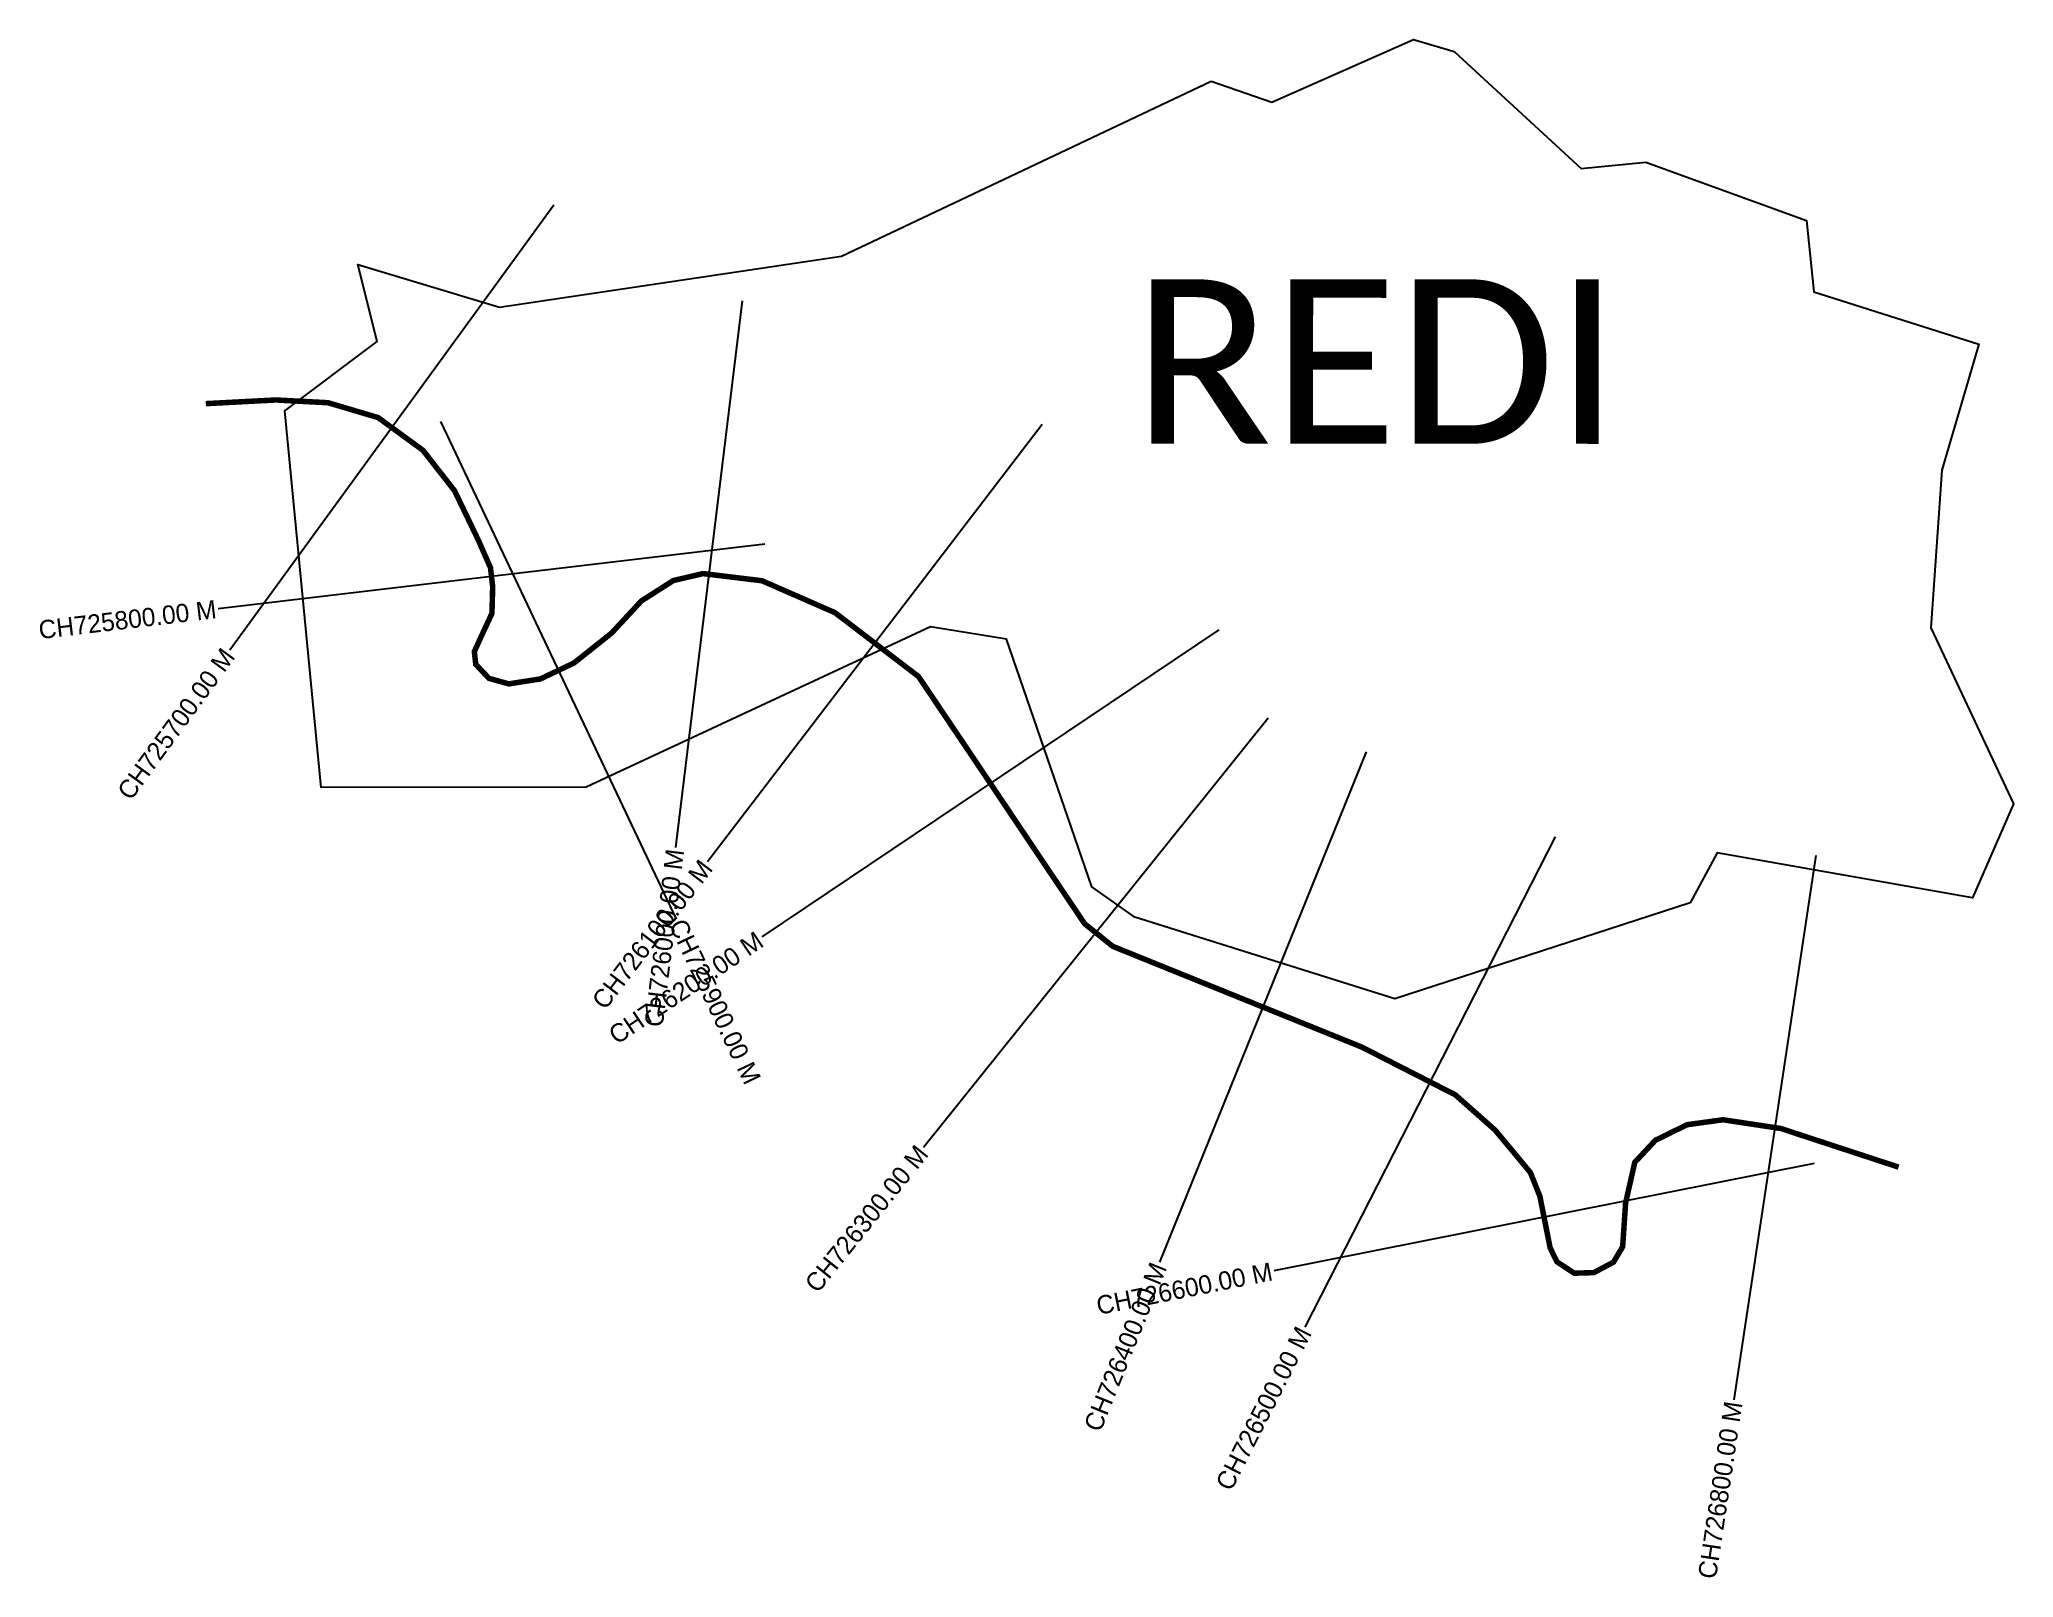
# Model space of a CAD drawing. Header units: metres. Extents: x 355802 to 356877, y 1740293 to 1741131.
import ezdxf
from ezdxf.enums import TextEntityAlignment as Align

# ---------------------------------------------------------------- set-up
doc = ezdxf.new("R2010")
doc.units = ezdxf.units.M
for name, color, linetype in [('CS', 134, 'Continuous'), ('CSMark', 6, 'Continuous'), ('NATURALLY PROTECTED', 3, 'Continuous'), ('VILLAGE NAME', 250, 'Continuous')]:
    doc.layers.add(name, color=color, linetype=linetype)

msp = doc.modelspace()

# ---------------------------------------------------------------- linework, layer by layer
at = {"color": 3}
msp.add_line((356440, 1741108), (356472.9, 1741096.5), dxfattribs=at)
msp.add_lwpolyline([(356472.9, 1741096.5), (356550.2, 1741130.7), (356572.3, 1741124.1), (356641.5, 1741060.4), (356676.8, 1741063.9), (356764.3, 1741032.1), (356768.2, 1740993.2), (356858.2, 1740964.7), (356838, 1740896.1), (356832, 1740810.1), (356877, 1740714.3), (356854.7, 1740663), (356715.5, 1740687.6), (356700.9, 1740660.3), (356539.9, 1740608), (356398.4, 1740652.5), (356375, 1740669), (356328.4, 1740804), (356287, 1740810.6), (356099.5, 1740723.3), (355955.1, 1740723.1), (355935.2, 1740928.4), (355985.6, 1740966.2), (355975.1, 1741008.1), (356052.2, 1740984.9), (356238.5, 1741012.6), (356440, 1741108)], dxfattribs=at)
at = {"layer": 'CS'}
for p, q in [((356081.9, 1741040.5), (355905.3, 1740798)), ((356184.4, 1740988.3), (356148.1, 1740690.5)), ((356020, 1740922.5), (356148.4, 1740651.4)), ((356347.9, 1740920.9), (356165.6, 1740682.6)), ((356196.8, 1740855.8), (355898.9, 1740820.5)), ((356444.1, 1740809), (356195.1, 1740641.8)), ((356470.9, 1740761), (356283.2, 1740527)), ((356524.3, 1740742.6), (356411.8, 1740464.5)), ((356627.4, 1740696.3), (356491, 1740429.1)), ((356769.4, 1740686.1), (356724.6, 1740389.5)), ((356768.4, 1740518.2), (356474.1, 1740459.8))]:
    msp.add_line(p, q, dxfattribs=at)
at = {"layer": 'NATURALLY PROTECTED', "color": 2, "const_width": 3, "flags": 128}
msp.add_lwpolyline([(355892.2, 1740932.3), (355930.3, 1740934.3), (355958.8, 1740932.8), (355986.1, 1740924.7), (356010.5, 1740906.9), (356027.7, 1740884.9), (356040.7, 1740857.9), (356047.3, 1740842.9), (356048.5, 1740832.5), (356048.1, 1740818), (356042.6, 1740806.2), (356038.5, 1740797.2), (356039.3, 1740790.2), (356046.5, 1740782.6), (356057.3, 1740779.6), (356074.5, 1740782.3), (356092.8, 1740791), (356113.3, 1740807.3), (356129.5, 1740824.8), (356146.9, 1740835.9), (356163.1, 1740839.7), (356195.2, 1740835.8), (356235, 1740818.4), (356280.5, 1740783.6), (356320.5, 1740724.1), (356350.8, 1740678.9), (356371, 1740648.9), (356386.3, 1740636.6), (356522, 1740581.7), (356572.9, 1740555.7), (356594.6, 1740536.5), (356613.8, 1740513.4), (356619, 1740500.4), (356624.6, 1740472.3), (356628.3, 1740464.7), (356637.7, 1740458.5), (356648.4, 1740458.8), (356659.1, 1740464.5), (356664.1, 1740472.9), (356665.7, 1740496.8), (356670.7, 1740518.9), (356681.9, 1740530.9), (356699.2, 1740539.4), (356718.8, 1740542.1), (356750.4, 1740537.3), (356814.4, 1740516.3)], dxfattribs=at)

# ---------------------------------------------------------------- texts
at = {"layer": 'CSMark'}
for s, rotation, p in [('CH725800.00 M', 6.76, (355897.9, 1740820.4)), ('CH725700.00 M', 53.9371, (355904.7, 1740797.2)), ('CH726000.00 M', 83.0354, (356147.9, 1740689.5)), ('CH726100.00 M', 52.5743, (356165, 1740681.8)), ('CH726200.00 M', 33.8806, (356194.2, 1740641.2)), ('CH726300.00 M', 51.2656, (356282.6, 1740526.2)), ('CH726400.00 M', 67.9685, (356411.4, 1740463.5)), ('CH726600.00 M', 11.2273, (356473.1, 1740459.6)), ('CH726500.00 M', 62.9666, (356490.6, 1740428.2)), ('CH726800.00 M', 81.4122, (356724.5, 1740388.5))]:
    msp.add_text(s, height=10, rotation=rotation, dxfattribs=at).set_placement(p, align=Align.MIDDLE_RIGHT)
msp.add_text('CH725900.00 M', height=10, rotation=295.3401, dxfattribs=at).set_placement((356148.8, 1740650.5), align=Align.MIDDLE_LEFT)
at = {"layer": 'VILLAGE NAME', "insert": (356397.3, 1741000.1), "char_height": 89.606, "attachment_point": 1, "rotation": 359.9793}
msp.add_mtext_dynamic_manual_height_columns('{\\fCalibri|b0|i0|c0|p34;REDI}', width=884.215, gutter_width=448, heights=[0], dxfattribs=at)

doc.saveas('drawing.dxf')
